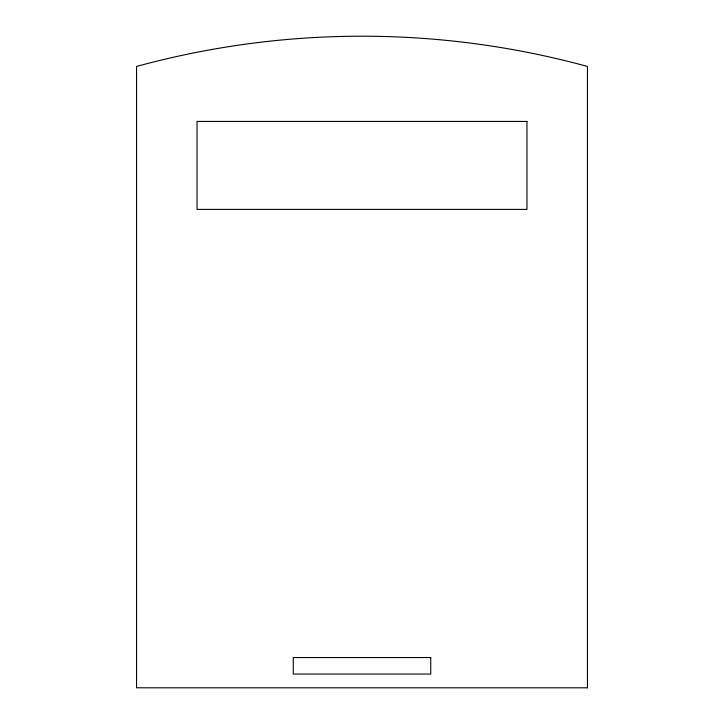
<?xml version="1.0" encoding="UTF-8"?>
<svg xmlns="http://www.w3.org/2000/svg" width="724" height="724" viewBox="0 0 724 724"><rect width="100%" height="100%" fill="white"/><g stroke="black" fill="none" stroke-linecap="round" stroke-linejoin="round"><path stroke-width="1.09" d="M526.963 121.433L197.037 121.433L197.037 209.408L526.963 209.408L526.963 121.433M430.735 657.555L293.265 657.555L293.265 674.053L430.735 674.053L430.735 657.555M587.445 687.8L136.555 687.8L136.555 66.445A855.424 855.424 0 0 1 587.445 66.445L587.445 687.8"/></g></svg>
